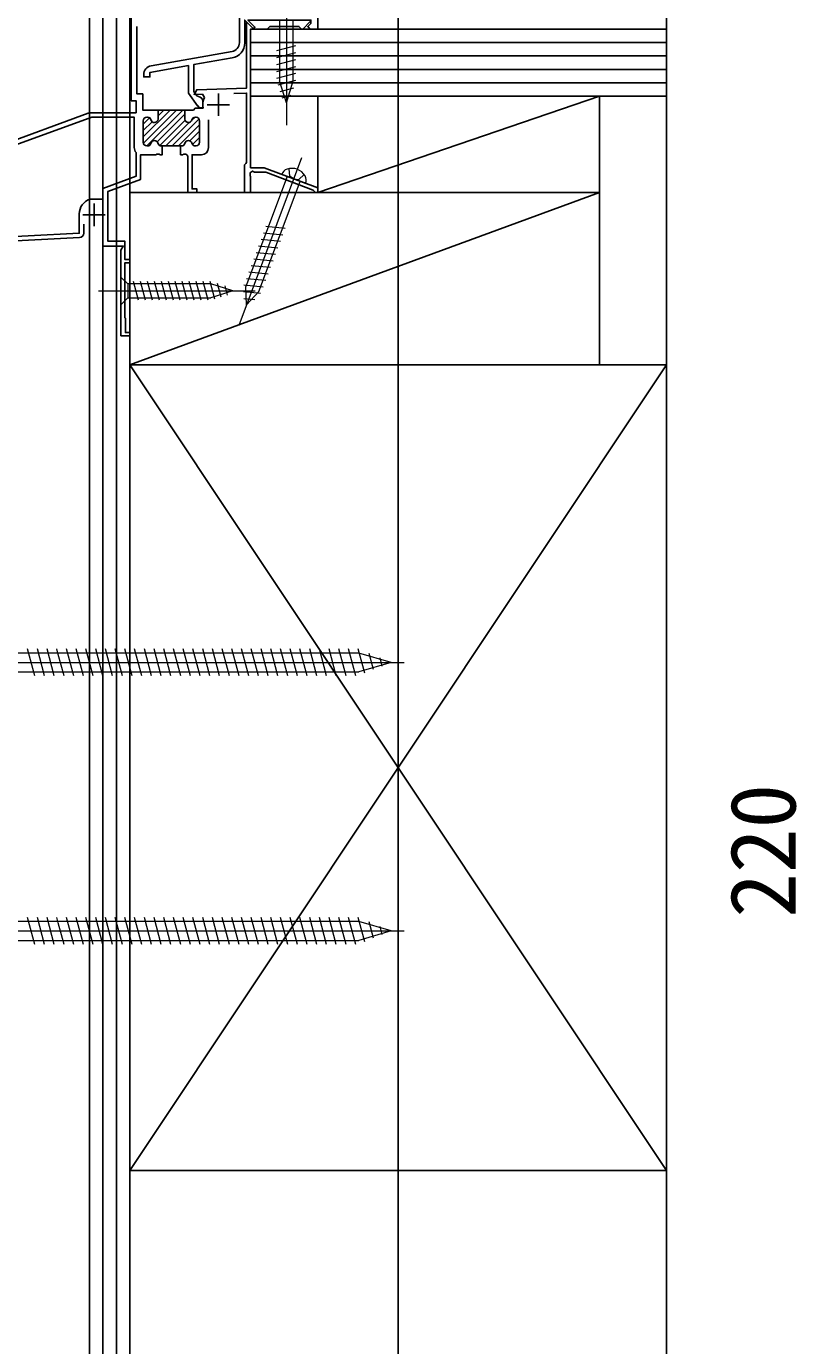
# Model space of a CAD drawing. Units: millimetres, scale not verified. Extents: x -875 to 875, y -1304 to 1298.
# Drawn here: x -63.1 to 109.1, y 158.3 to 453 of the extents above; entities that cross this region are included whole.
import ezdxf
from ezdxf.enums import TextEntityAlignment as Align

# ---------------------------------------------------------------- set-up
doc = ezdxf.new("R2010")
doc.units = ezdxf.units.MM
doc.header["$LTSCALE"] = 8
for name, color, linetype in [('0-3_YKK_11', 7, 'Continuous'), ('0-4_YKK_12', 2, 'Continuous'), ('0-6_YKK_D', 6, 'Continuous'), ('0-8_YSS_K', 3, 'Continuous')]:
    doc.layers.add(name, color=color, linetype=linetype)
doc.layers.add('0-5_YKK_13', color=4, linetype='Continuous', lineweight=18)
doc.styles.add('ＭＳ ゴシック', font='')
doc.styles.get('ＭＳ ゴシック').set_extended_font_data('MS Gothic')

msp = doc.modelspace()

# ---------------------------------------------------------------- linework, layer by layer
at = {"layer": '0-3_YKK_11'}
for p, q in [((-17.153, 447.378), (-35.246, 444.188)), ((-23.293, 437.139), (-23.752, 437.873)), ((-20.2, 438), (-20.2, 433)), ((-31.011, 434.304), (-37, 428.314)), ((-29.597, 434.304), (-36.979, 426.921)), ((-36.182, 426.304), (-28.182, 434.304)), ((-27.7, 433.372), (-33.872, 427.2)), ((-33.839, 434.304), (-33.869, 434.274)), ((-32.425, 434.304), (-33.7, 433.029)), ((-27.7, 434.304), (-33.7, 434.304)), ((-22.7, 435.5), (-17.7, 435.5)), ((-35.587, 432.556), (-37, 431.143)), ((-37, 431.904), (-37, 427.104)), ((-35.027, 431.702), (-37, 429.729)), ((-36.049, 432.704), (-36.2, 432.704)), ((-27.645, 432.013), (-33.282, 426.376)), ((-26.719, 431.524), (-31.94, 426.304)), ((-24.514, 432.315), (-30.526, 426.304)), ((-24.4, 431.015), (-29.111, 426.304)), ((-25.571, 432.673), (-26.12, 432.123)), ((-25.2, 432.704), (-25.351, 432.704)), ((-24.4, 427.104), (-24.4, 431.904)), ((-22.4, 432.118), (-22.4, 425.904)), ((-24.4, 429.601), (-26.569, 427.432)), ((-24.4, 428.187), (-25.979, 426.608)), ((-36.2, 426.304), (-36.049, 426.304)), ((-32.75, 426.304), (-28.65, 426.304)), ((-25.351, 426.304), (-25.2, 426.304)), ((-14.4, 422.1), (-14.1, 422.4)), ((-13.119, 420.175), (-13.12, 419.625)), ((-13.12, 419.625), (-13, 419.442)), ((-48, 413.4), (-48, 408.4)), ((-50.5, 410.9), (-45.5, 410.9)), ((-50.3, 408.8), (-50.3, 406.801)), ((-51.248, 405.802), (-78.008, 404.4))]:
    msp.add_line(p, q, dxfattribs=at)
for points in [[(-14.3, 449.313), (-14.3, 454.399), (-12.373, 452.472), (-12.02, 452.826), (-13.593, 454.399), (0.5, 454.399), (0.5, 453.675), (-0.224, 452.951), (0.326, 452.4), (2, 452.4), (2, 456.899), (0.6, 456.899), (0.6, 455.899), (-15.5, 455.899), (-15.5, 449.348)], [(-48.641, 433.7), (-38.599, 433.7), (-38.599, 436.4), (-39.7, 436.4), (-39.7, 455.2)], [(0.424, 454.141), (-1.317, 452.4), (-1.6, 452.4), (-1.9, 452.7), (-2.2, 453), (-8.7, 453), (-9, 452.7), (-9.3, 452.4), (-13, 452.4), (-13, 421.4), (-10, 421.4), (2, 416.9), (2, 415.9), (1.5, 415.9), (1.202, 416.168)], [(-38.4, 453), (-38.4, 437.9), (-37.099, 437.9), (-37.099, 434.304), (-33.7, 434.304), (-33.7, 432.304)], [(-23.752, 437.873), (-25.628, 437.807), (-25.038, 438.828), (-13.9, 439.217), (-13.9, 453.9)], [(-24.652, 437.298), (-25.038, 437.511), (-25.7, 438.456), (-25.7, 444.45), (-17.11, 445.964)], [(-36.899, 442.218), (-36.899, 441.699), (-35.499, 441.699), (-35.499, 442.722), (-26.9, 444.238), (-26.9, 438.078), (-24.9, 435.221), (-24.9, 435.299), (-24.4, 434.799), (-23.7, 434.799), (-23.7, 436.299)], [(-14.1, 422.4), (-13.9, 422.6), (-13.9, 438.114), (-16.725, 438.016)], [(-79.6, 434.399), (-79.6, 425.4), (-69.6, 425.4), (-69.6, 426.2), (-49.325, 433.579)], [(-27.7, 432.304), (-27.7, 434.304), (-25.796, 434.304), (-25.4, 434.7), (-23.607, 434.7)], [(-78.287, 423.4), (-76.492, 423.4), (-76.196, 423.65), (-75.9, 423.9), (-68.6, 423.9), (-65.457, 426.537), (-48.525, 432.7), (-39, 432.7), (-39, 425.904)], [(-38.6, 424.845), (-38.6, 419.5), (-46, 416.807), (-46, 414.4), (-48.966, 414.4)], [(-32.951, 426.304), (-32.75, 426.304), (-32.75, 424.304), (-33.242, 424.304), (-33.425, 424.424)], [(-27.425, 424.424), (-27.975, 424.424), (-28.158, 424.304), (-28.65, 424.304), (-28.65, 426.304), (-28.449, 426.304)], [(-33.425, 424.424), (-33.975, 424.424), (-34.158, 424.304), (-37.6, 424.304), (-37.6, 418.8), (-44.9, 416.143), (-44.9, 405), (-41.1, 405), (-41.1, 400.9), (-40, 400.9), (-40, 400.2), (-41.1, 400.2), (-41.1, 387.9), (-41, 387.8), (-41, 384.6), (-40, 384.6), (-40, 383.9), (-42, 383.9), (-42, 402.999), (-41.48, 403.9), (-46, 403.9), (-46, 408.8)], [(-24, 424.304), (-26.1, 424.304), (-26.1, 416.7), (-25, 416.7), (-25, 415.9), (-27, 415.9), (-27, 424.007), (-27.265, 424.305), (-27.425, 424.424)], [(-13, 419.442), (-13, 415.9), (-14.4, 415.9), (-14.4, 422.1)], [(1.202, 416.168), (1.009, 416.417), (-9.612, 420.4), (-12.1, 420.4), (-12.55, 420.66), (-12.999, 420.375), (-13.119, 420.175)], [(-51.3, 411.1), (-51.3, 406.801), (-74.218, 405.6)]]:
    msp.add_lwpolyline(points, dxfattribs=at)
for centre, radius, start, end in [((-17.5, 449.348), 2, 280.00002, 359.99999), ((-17.7, 449.313), 3.4, 280.00001, 359.99999), ((-34.899, 442.218), 2, 99.99998, 179.99973), ((-24.7, 436.299), 1, 359.99998, 87.27222), ((-20.2, 435.501), 3.5, 152.09554, 193.23019), ((-48.641, 431.7), 2, 89.99998, 109.99993), ((-36.2, 431.904), 0.8, 89.99998, 180.00002), ((-36.049, 431.904), 0.8, 14.4775, 89.99998), ((-34.5, 432.304), 0.8, 194.47752, 270), ((-34.5, 432.304), 0.8, 270, 0), ((-26.9, 432.304), 0.8, 180.00002, 270), ((-26.9, 432.304), 0.8, 270, 345.52248), ((-25.351, 431.904), 0.8, 89.99998, 165.52246), ((-25.2, 431.904), 0.8, 0, 89.99998), ((-34.5, 426.704), 0.8, 89.99998, 165.52246), ((-34.5, 426.704), 0.8, 14.4775, 89.99998), ((-26.9, 426.704), 0.8, 89.99998, 165.52246), ((-26.9, 426.704), 0.8, 14.4775, 89.99998), ((-37.4, 425.904), 1.6, 180.00002, 221.40963), ((-36.2, 427.104), 0.8, 180.00002, 270), ((-36.049, 427.104), 0.8, 270, 345.52248), ((-32.951, 427.104), 0.8, 194.47752, 270), ((-28.449, 427.104), 0.8, 270, 345.52248), ((-25.351, 427.104), 0.8, 194.47752, 270), ((-25.2, 427.104), 0.8, 270, 0), ((-24, 425.904), 1.6, 270, 0), ((-47.8, 411.1), 3.5, 109.46296, 180.00002), ((-51.3, 406.801), 1, 273.00001, 0)]:
    msp.add_arc(centre, radius, start, end, dxfattribs=at)
at = {"layer": '0-4_YKK_12'}
msp.add_line((20, 985.9), (20, 62.39), dxfattribs=at)
at = {"layer": '0-5_YKK_13'}
for p, q in [((-5.01, 460.9), (-5.01, 430.9)), ((-6.56, 454.35), (-6.56, 440.816)), ((-3.46, 440.816), (-3.46, 454.35)), ((-7.11, 447.606), (-2.91, 448.731)), ((-7.11, 446.053), (-2.91, 447.179)), ((-7.11, 444.5), (-2.91, 445.626)), ((-7.11, 442.947), (-2.91, 444.073)), ((-7.11, 441.394), (-2.91, 442.52)), ((-6.851, 439.911), (-2.91, 440.967)), ((-5.01, 435.9), (-6.56, 440.816)), ((-6.4, 438.479), (-3.364, 439.292)), ((-5.01, 435.9), (-3.46, 440.816)), ((-5.948, 437.047), (-3.899, 437.596)), ((-1.614, 423.595), (-15.662, 386.143)), ((-4.822, 419.458), (-14.043, 394.873)), ((-0.702, 417.913), (-6.039, 419.915)), ((-4.487, 421.204), (-4.316, 419.565)), ((-3.37, 418.914), (-4.316, 419.565)), ((-3.37, 418.914), (-2.229, 418.782)), ((-1.023, 419.905), (-2.229, 418.782)), ((-11.141, 393.784), (-1.919, 418.369)), ((-10.127, 406.88), (-5.799, 406.459)), ((-9.581, 408.334), (-5.254, 407.913)), ((-11.218, 403.972), (-6.89, 403.551)), ((-10.672, 405.426), (-6.344, 405.005)), ((-12.308, 401.064), (-7.981, 400.643)), ((-11.763, 402.518), (-7.435, 402.097)), ((-13.399, 398.156), (-9.071, 397.735)), ((-12.854, 399.61), (-8.526, 399.189)), ((-42.005, 396.999), (-42.005, 390.799)), ((-42.005, 396.999), (-40.455, 395.449)), ((-21.921, 395.449), (-40.455, 395.449)), ((-40.455, 395.449), (-40.455, 392.349)), ((-38.029, 391.799), (-39.154, 395.999)), ((-36.476, 391.799), (-37.601, 395.999)), ((-34.923, 391.799), (-36.048, 395.999)), ((-33.37, 391.799), (-34.495, 395.999)), ((-31.817, 391.799), (-32.942, 395.999)), ((-30.264, 391.799), (-31.389, 395.999)), ((-28.711, 391.799), (-29.837, 395.999)), ((-27.158, 391.799), (-28.284, 395.999)), ((-25.605, 391.799), (-26.731, 395.999)), ((-24.052, 391.799), (-25.178, 395.999)), ((-22.499, 391.799), (-23.625, 395.999)), ((-21.016, 392.058), (-22.072, 395.999)), ((-17.005, 393.899), (-21.921, 395.449)), ((-19.584, 392.509), (-20.397, 395.546)), ((-18.152, 392.961), (-18.701, 395.011)), ((-14.49, 395.248), (-10.162, 394.827)), ((-13.944, 396.702), (-9.617, 396.281)), ((-47.005, 393.899), (-12.005, 393.899)), ((-42.005, 390.799), (-40.455, 392.349)), ((-40.455, 392.349), (-21.921, 392.349)), ((-17.005, 393.899), (-21.921, 392.349)), ((-14.555, 393.747), (-10.767, 393.378)), ((-14.504, 392.235), (-12.058, 391.997)), ((-13.906, 390.825), (-14.043, 394.873)), ((-13.906, 390.825), (-11.141, 393.784)), ((-61.237, 307.9), (-62.845, 313.9)), ((-59.063, 307.9), (-60.671, 313.9)), ((-56.889, 307.9), (-58.497, 313.9)), ((-56, 312.697), (-56.323, 313.9)), ((-54.715, 307.9), (-56, 312.697)), ((-52.541, 307.9), (-54.149, 313.9)), ((-50.367, 307.9), (-51.975, 313.9)), ((-48.193, 307.9), (-49.8, 313.9)), ((-46.018, 307.9), (-47.626, 313.9)), ((-43.844, 307.9), (-45.452, 313.9)), ((-41.67, 307.9), (-43.278, 313.9)), ((-39.496, 307.9), (-41.104, 313.9)), ((-37.322, 307.9), (-38.93, 313.9)), ((-35.148, 307.901), (-36.756, 313.9)), ((-32.974, 307.901), (-34.582, 313.901)), ((-30.8, 307.901), (-32.408, 313.901)), ((-28.626, 307.901), (-30.234, 313.901)), ((-26.452, 307.901), (-28.06, 313.901)), ((-24.278, 307.901), (-25.886, 313.901)), ((-22.104, 307.901), (-23.711, 313.901)), ((-19.93, 307.901), (-21.537, 313.901)), ((-17.755, 307.901), (-19.363, 313.901)), ((-15.581, 307.901), (-17.189, 313.901)), ((-13.407, 307.901), (-15.015, 313.901)), ((-11.233, 307.901), (-12.841, 313.901)), ((-9.059, 307.901), (-10.667, 313.901)), ((-6.885, 307.901), (-8.493, 313.901)), ((-4.711, 307.901), (-6.319, 313.901)), ((-2.537, 307.901), (-4.145, 313.901)), ((-0.363, 307.902), (-1.971, 313.901)), ((1.811, 307.902), (0.203, 313.902)), ((3.985, 307.902), (2.378, 313.902)), ((6.159, 307.902), (4.552, 313.902)), ((8.334, 307.902), (6.726, 313.902)), ((10.508, 307.902), (8.9, 313.902)), ((12.529, 308.47), (11.074, 313.902)), ((18.4, 310.902), (11.157, 313.002)), ((14.486, 309.281), (13.509, 312.928)), ((-97.486, 310.9), (21.365, 310.903)), ((18.4, 310.902), (11.157, 308.802)), ((16.443, 310.091), (15.954, 311.915)), ((-61.237, 247.9), (-62.845, 253.9)), ((-59.063, 247.9), (-60.671, 253.9)), ((-56.889, 247.9), (-58.497, 253.9)), ((-56, 252.697), (-56.323, 253.9)), ((-52.541, 247.9), (-54.149, 253.9)), ((-50.367, 247.9), (-51.975, 253.9)), ((-48.193, 247.9), (-49.8, 253.9)), ((-46.018, 247.9), (-47.626, 253.9)), ((-43.844, 247.9), (-45.452, 253.9)), ((-41.67, 247.9), (-43.278, 253.9)), ((-39.496, 247.9), (-41.104, 253.9)), ((-37.322, 247.9), (-38.93, 253.9)), ((-35.148, 247.901), (-36.756, 253.9)), ((-32.974, 247.901), (-34.582, 253.901)), ((-30.8, 247.901), (-32.408, 253.901)), ((-28.626, 247.901), (-30.234, 253.901)), ((-26.452, 247.901), (-28.06, 253.901)), ((-24.278, 247.901), (-25.886, 253.901)), ((-22.104, 247.901), (-23.711, 253.901)), ((-19.93, 247.901), (-21.537, 253.901)), ((-17.755, 247.901), (-19.363, 253.901)), ((-15.581, 247.901), (-17.189, 253.901)), ((-13.407, 247.901), (-15.015, 253.901)), ((-11.233, 247.901), (-12.841, 253.901)), ((-9.059, 247.901), (-10.667, 253.901)), ((-6.885, 247.901), (-8.493, 253.901)), ((-4.711, 247.901), (-6.319, 253.901)), ((-2.537, 247.901), (-4.145, 253.901)), ((-0.363, 247.902), (-1.971, 253.901)), ((1.811, 247.902), (0.203, 253.902)), ((3.985, 247.902), (2.378, 253.902)), ((6.159, 247.902), (4.552, 253.902)), ((8.334, 247.902), (6.726, 253.902)), ((10.508, 247.902), (8.9, 253.902)), ((12.529, 248.47), (11.074, 253.902)), ((-97.486, 250.9), (21.365, 250.903)), ((-54.715, 247.9), (-56, 252.697)), ((18.4, 250.902), (11.157, 253.002)), ((18.4, 250.902), (11.157, 248.802)), ((14.486, 249.281), (13.509, 252.928)), ((16.443, 250.091), (15.954, 251.915))]:
    msp.add_line(p, q, dxfattribs=at)
for points in [[(11.157, 313.002), (-80, 312.999), (-87.5, 312.999)], [(-87.5, 308.799), (-80, 308.799), (11.157, 308.802)], [(11.157, 253.002), (-80, 252.999), (-87.5, 252.999)], [(-87.5, 248.799), (-80, 248.799), (11.157, 248.802)]]:
    msp.add_lwpolyline(points, dxfattribs=at)
for centre, radius, start, end in [((-4.24, 419.304), 1.9, 108.78333, 161.25089), ((-3.757, 417.884), 3.4, 30.09667, 108.78333), ((-2.459, 418.636), 1.9, 337.62911, 30.09667)]:
    msp.add_arc(centre, radius, start, end, dxfattribs=at)
at = {"layer": '0-6_YKK_D'}
msp.add_line((-40, 160.9), (-40, -58.61), dxfattribs=at)
at = {"layer": '0-8_YSS_K'}
for p, q in [((-49, 985.9), (-49, 62.39)), ((-46, 985.9), (-46, 62.39)), ((-43, 985.9), (-43, 62.39)), ((-40, 985.9), (-40, 62.39)), ((80, 985.9), (80, 62.39)), ((80, 449.4), (-13, 449.4)), ((80, 446.4), (-13, 446.4)), ((80, 443.4), (-13, 443.4)), ((80, 440.4), (-13, 440.4)), ((2, 437.4), (65, 437.4)), ((2, 415.9), (2, 437.4)), ((80, 437.4), (65, 437.4)), ((65, 377.4), (65, 437.4)), ((-40, 377.4), (65, 415.9)), ((-40, 377.4), (80, 377.4)), ((80, 377.4), (-40, 197.4)), ((-40, 377.4), (80, 197.4)), ((-40, 377.4), (-40, 197.4)), ((65, 377.4), (80, 377.4)), ((80, 377.4), (80, 197.4)), ((-40, 197.4), (80, 197.4))]:
    msp.add_line(p, q, dxfattribs=at)
for points in [[(80, 452.4), (-13, 452.4), (-13, 437.4), (80, 437.4)], [(-40, 415.9), (-40, 377.4), (65, 377.4)], [(65, 377.4), (65, 415.9), (-40, 415.9)]]:
    msp.add_lwpolyline(points, dxfattribs=at)
msp.add_lwpolyline([(2, 415.9), (65, 437.4), (65, 415.9)], close=True, dxfattribs=at)

# ---------------------------------------------------------------- texts
at = {"layer": '0-6_YKK_D', "style": 'ＭＳ ゴシック'}
msp.add_text('220', height=14.66, rotation=90, dxfattribs=at).set_placement((113.221, 253.855), align=Align.BOTTOM_LEFT)

doc.saveas('drawing.dxf')
